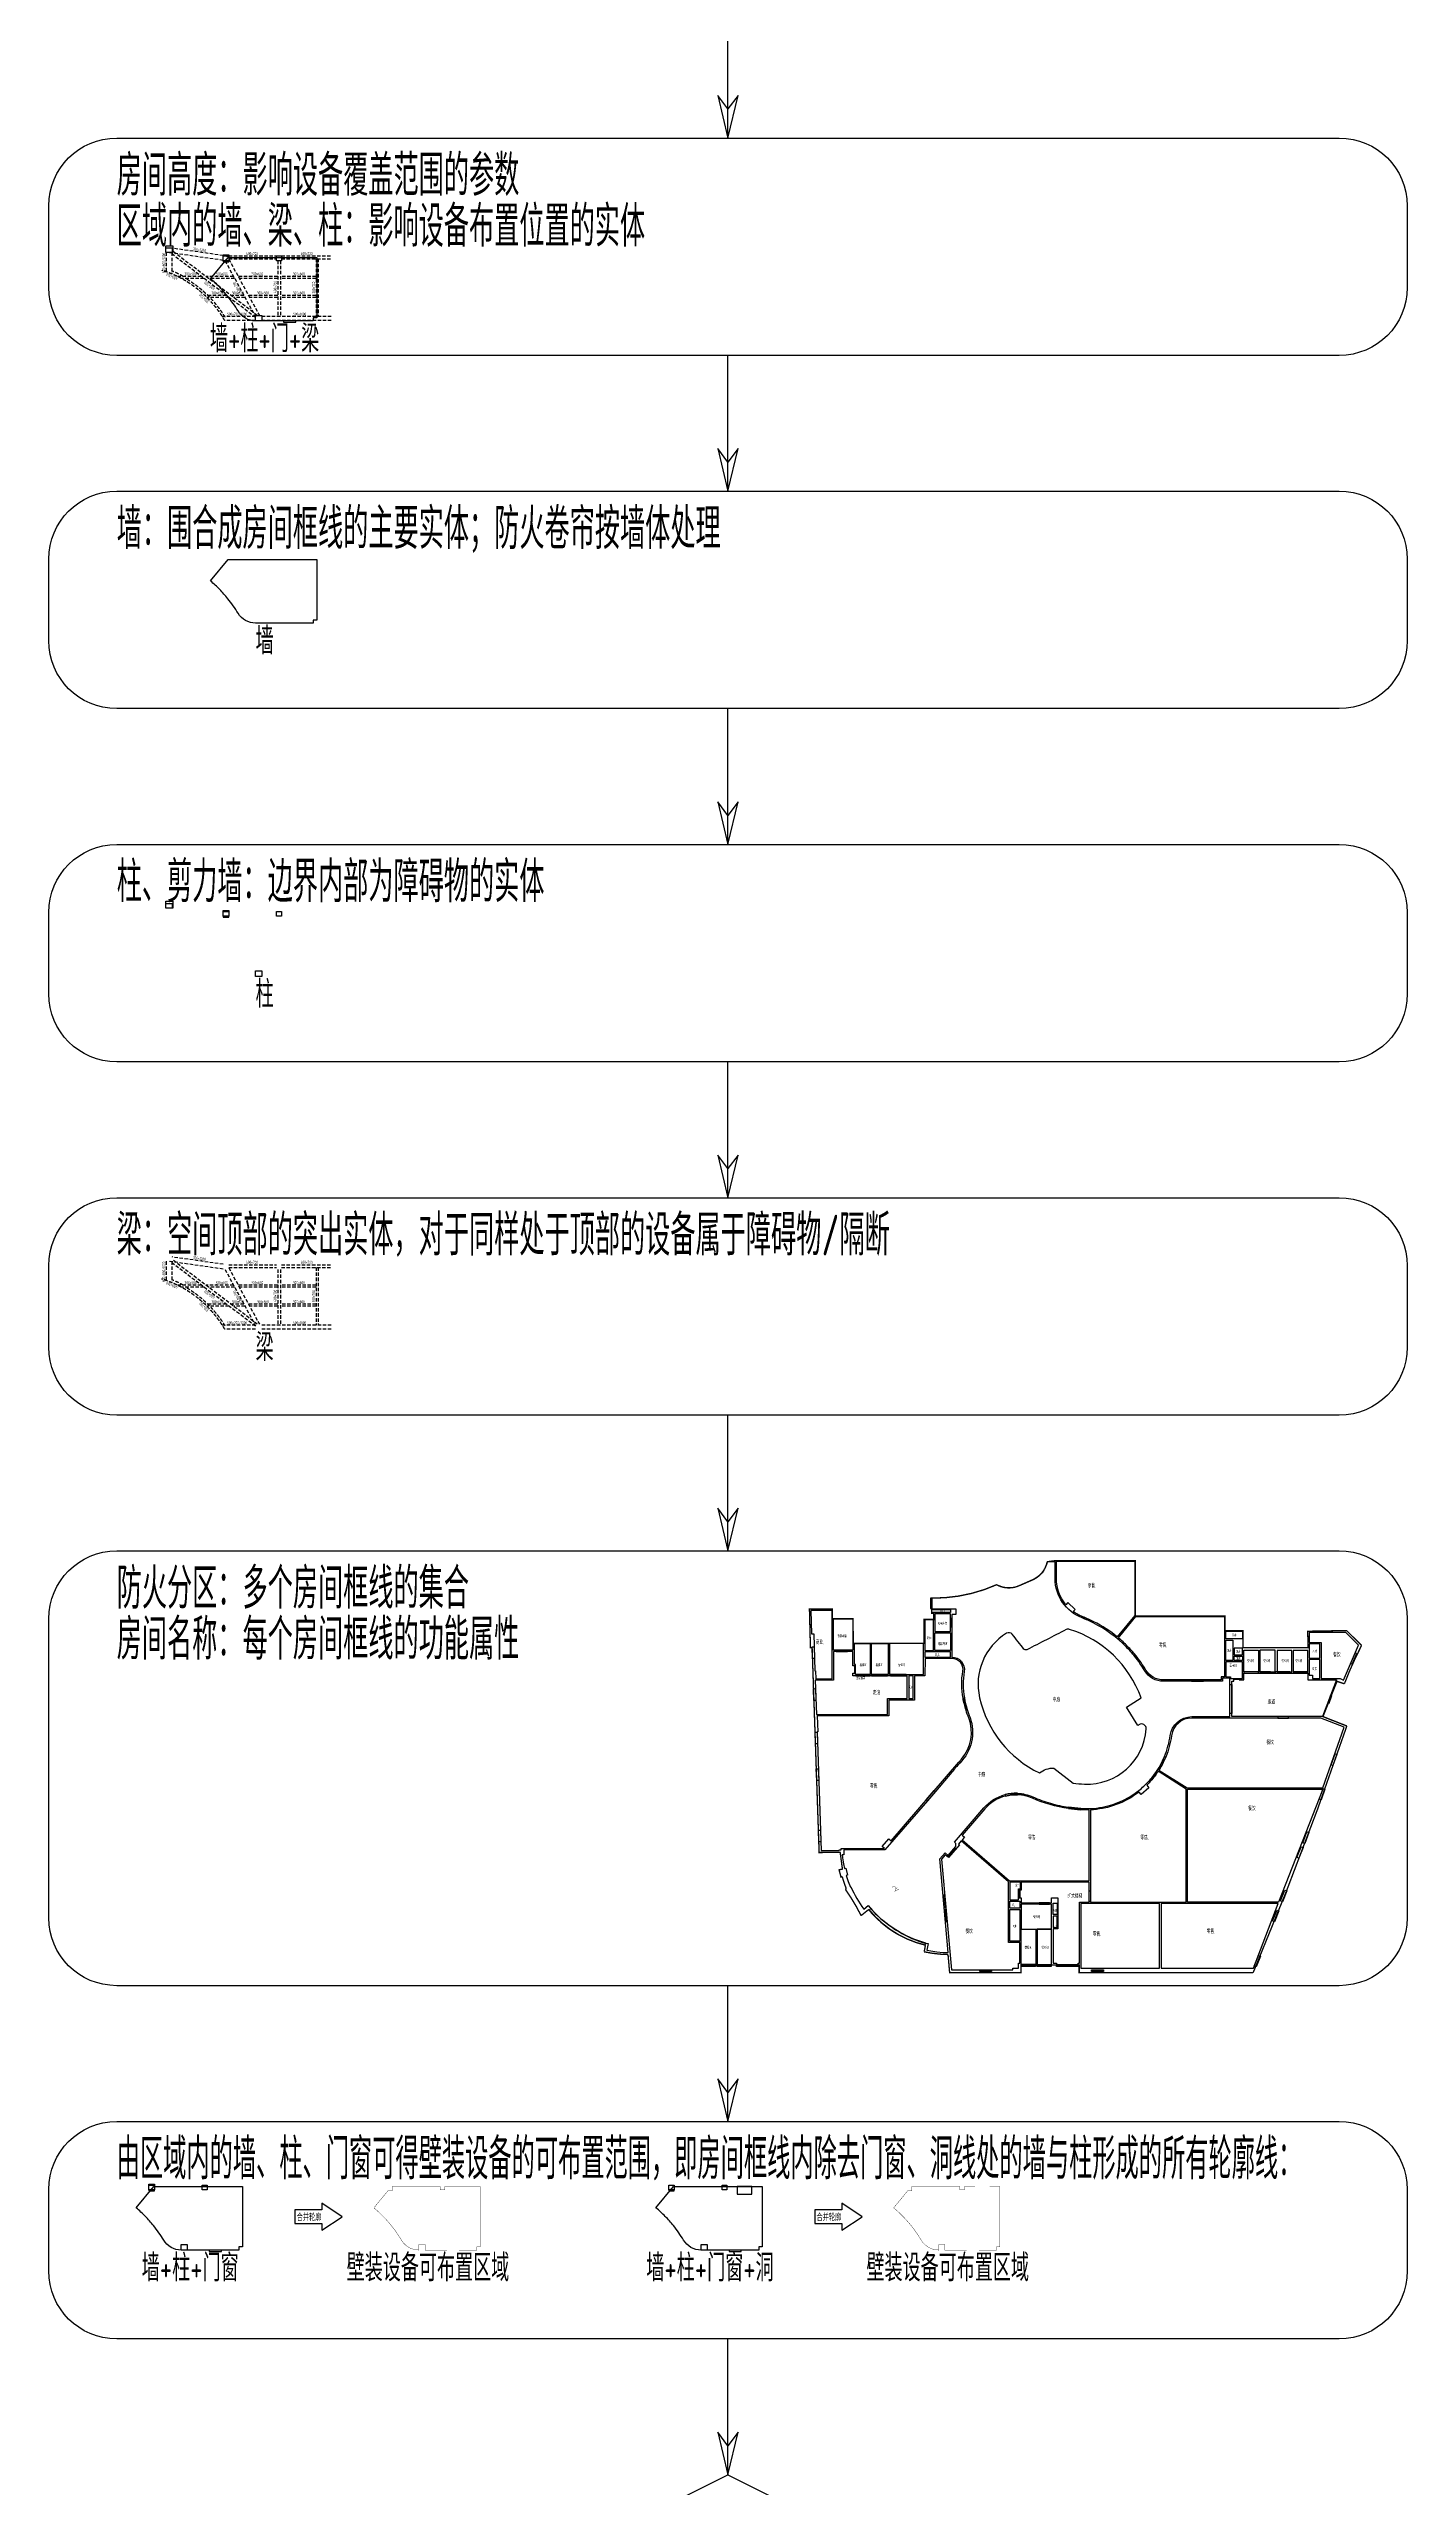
# Model space of a CAD drawing. Header units: millimetres. Extents: x -1582620 to 4754388, y -184455 to 3397362.
# Drawn here: x 2069644 to 2269644, y 2687146 to 3046120 of the extents above; entities that cross this region are included whole.
import ezdxf
from ezdxf.enums import TextEntityAlignment as Align

# ---------------------------------------------------------------- set-up
doc = ezdxf.new("R2010")
doc.units = ezdxf.units.MM
doc.header["$LTSCALE"] = 1000
doc.header["$MEASUREMENT"] = 0
doc.linetypes.add('__覆盖_S20-tplt_TEN25IN7$0$DASHED', pattern=[0.75, 0.5, -0.25])
doc.linetypes.add('DASH', pattern=[0.35, 0.25, -0.1])
for name, color, linetype in [('AD-AREA-DIVD', 22, 'Continuous'), ('AD-NAME-ROOM', 9, 'Continuous'), ('E-UNIV-DIAG', 2, 'Continuous'), ('E-UNIV-NOTE', 6, 'Continuous'), ('S_BEAM', 4, '__覆盖_S20-tplt_TEN25IN7$0$DASHED'), ('S_BEAM_SECD', 142, '__覆盖_S20-tplt_TEN25IN7$0$DASHED'), ('S_BEAM_SECD_TEXT_HORZ', 9, 'Continuous'), ('S_BEAM_SECD_TEXT_VERT', 211, 'Continuous'), ('S_BEAM_TEXT_HORZ', 7, 'Continuous'), ('S_BEAM_TEXT_VERT', 41, 'Continuous'), ('可布置区域（壁装）', 5, 'Continuous'), ('房间框线', 30, 'Continuous'), ('门窗框线', 114, 'Continuous')]:
    doc.layers.add(name, color=color, linetype=linetype)
for name, color, linetype, plot in [('AD-AREA-OUTL', 31, 'Continuous', False), ('AE-HOLE', 201, 'Continuous', False), ('柱子', 7, 'Continuous', False)]:
    doc.layers.add(name, color=color, linetype=linetype, plot=plot)
doc.styles.add('__覆盖_S20-tplt_TEN25IN7$0$TH-STYLE1', font='Tssdeng.shx', dxfattribs={"width": 0.7, "bigfont": 'Tssdchn.shx'})
doc.styles.add('TH-STYLE3', font='tssdeng.shx', dxfattribs={"width": 0.65, "bigfont": 'tssdchn.shx'})

msp = doc.modelspace()

# ---------------------------------------------------------------- linework, layer by layer
at = {"layer": 'AD-AREA-DIVD', "linetype": 'DASH', "ltscale": 2, "const_width": 200, "elevation": 0}
msp.add_lwpolyline([(2262920.43, 2811063.55, 0.027793692), (2260390.76, 2805424.74), (2259303.06, 2805782.9), (2257238.28, 2800589.79), (2260752.48, 2799209.82, -0.018497551), (2246953.82, 2762886.6), (2221345.6, 2762886.61), (2221345.6, 2764036.61), (2212795.6, 2764036.61), (2212795.6, 2762886.61), (2202273.36, 2762886.61), (2202039.36, 2765565.8, -0.047494855), (2198529.74, 2765964.58), (2198709.25, 2766942.59, -0.166932705), (2190384.37, 2772208.91), (2189236.98, 2771301.68, 0.038836248), (2186922.58, 2775170.57), (2187063.13, 2775230.28, -0.01876645), (2186459.01, 2777035.11), (2186275.69, 2776980.55), (2186000.87, 2778031.62), (2186488.23, 2778146.6), (2186158.57, 2780600.6), (2183060.62, 2780586.61), (2182029, 2810750.2), (2181779.15, 2810741.65), (2181634.41, 2816436.6), (2184993.92, 2816436.61), (2184993.92, 2814986.61), (2188043.92, 2814986.61), (2188095.6, 2811396.61), (2198495.6, 2811396.61), (2198495.6, 2814886.61), (2199945.6, 2814886.61), (2199945.6, 2815786.61), (2199643.92, 2815786.61), (2199643.92, 2818036.61, 0.108474649), (2209190.28, 2820009.5, 0.232535743), (2212464.4, 2819845.7), (2214464.4, 2820707.75, 0.246120268), (2216635.94, 2823386.61), (2217745.6, 2823536.61), (2229595.6, 2823536.61), (2229595.6, 2815386.61), (2242795.6, 2815386.61), (2242795.6, 2813236.61), (2245445.6, 2813236.61), (2245445.6, 2810726.61), (2255045.6, 2810726.61), (2254993.92, 2813156.61), (2260715.36, 2813256.61)], format="xyb", close=True, dxfattribs=at)
at = {"layer": 'AD-AREA-OUTL', "elevation": 0}
for points in [[(2186693.77, 2780986.61), (2186693.78, 2780236.66), (2186456.99, 2780236.66), (2186502.77, 2779799.6), (2186634.52, 2778917.84), (2186780.16, 2778216.31), (2186973.95, 2778262.3), (2187234.19, 2777265.65), (2187042.1, 2777209.65), (2187323.77, 2776336.43), (2187654.99, 2775492.55), (2187658.9, 2775483.35), (2187750.94, 2775522.45, 0.060061963), (2189633.34, 2772259.44), (2190297.39, 2772790.98), (2190931.32, 2772024.88, 0.126743345), (2198268.83, 2767356.31), (2198829.45, 2767213.65), (2198834.94, 2767212.38), (2198843.18, 2767247.84), (2199135.4, 2767179.97), (2198911.82, 2766217.34), (2199516, 2766094.93), (2200398.36, 2765967.21), (2201307.28, 2765888.76), (2202064.23, 2765865.17), (2200852.16, 2779652.78), (2201609.31, 2780530.18), (2202063.56, 2780138.19), (2203193.92, 2781448.07), (2203193.92, 2781918.49), (2202972.34, 2782109.7), (2207326.14, 2787154.97, -0.152021144), (2210453.9, 2789103.32, -0.072967074), (2212243.08, 2789300.37, -0.095966598), (2214540.66, 2788768.88, 0.034470114), (2217112.79, 2787830.67, 0.033817269), (2219788.59, 2787251.27, 0.022939562), (2221579.64, 2787072, 0.026827212), (2222993.26, 2787059.25, 0.036888367), (2224780.66, 2787271.82, 0.063254514), (2227781.3, 2788261.06, 0.055680586), (2230106.38, 2789705.97, 0.040683964), (2231598.83, 2791092.47, 0.036628578), (2232713.27, 2792505.98, 0.014108749), (2233099.19, 2793113.13, 0.03662859), (2233905.96, 2794722.2, 0.063674577), (2234742.8, 2797813.68, -0.373636224), (2237914.17, 2800586.61), (2243543.92, 2800586.61), (2243543.92, 2806236.61), (2242443.92, 2806236.61), (2242443.92, 2805786.61), (2233740.9, 2805786.61, -0.263529203), (2230995.71, 2807341.47, 0.034531757), (2229521.41, 2809454.69, 0.024331231), (2228325.3, 2810799.79, 0.081947128), (2223428.72, 2814383.31, 0.024331231), (2221784.86, 2815116.61, -0.307417986), (2217793.92, 2820908.33), (2217793.92, 2823386.61), (2216635.94, 2823386.61, -0.246120268), (2214464.4, 2820707.75), (2212464.4, 2819845.7, -0.232535743), (2209190.28, 2820009.5, -0.108464558), (2199643.92, 2818036.61), (2199643.92, 2816436.61), (2203193.92, 2816436.61), (2203193.92, 2815636.61), (2202593.92, 2815636.61), (2202593.92, 2809336.61, -0.471872406), (2204421.36, 2807229.59, 0.086633803), (2204442.68, 2803357.2, 0.033564408), (2204877.23, 2801622.46, 0.008192837), (2205274.25, 2800459.33, -0.290445672), (2203774.68, 2793753.97, 0.036712269), (2202598.71, 2792391.22), (2200169.33, 2789576), (2198993.35, 2788213.25), (2192757.15, 2780986.61)], [(2229543.92, 2815473.39), (2226959.18, 2812320.8, 0.054873363), (2223510.29, 2814566.17, 0.02394224), (2221866.43, 2815299.47, -0.026927145), (2221156.88, 2815621.08, -0.03976702), (2220481.97, 2816043.18), (2220778.38, 2816365.9), (2219673.63, 2817380.56), (2219385.03, 2817066.34, -0.175482196), (2217993.92, 2820907.98), (2217993.92, 2823486.61), (2229543.92, 2823486.61)], [(2229691.2, 2815336.61), (2242743.92, 2815336.61), (2242743.92, 2806436.61), (2242243.92, 2806436.61), (2242243.92, 2805986.61), (2233740.71, 2805986.61, -0.263559575), (2231167.8, 2807444.59, 0.034911741), (2229671.04, 2809587.75, 0.023703058), (2228474.93, 2810932.85, 0.024950908), (2227111.4, 2812194.65)], [(2217626.03, 2792996.11), (2220444.18, 2790794.33, 0.02233398), (2222130.68, 2790651.03, 0.405015708), (2231222.6, 2798780, 0.630813976), (2230151.82, 2799388.65, -0.025087001), (2229984.85, 2799284.31), (2228289.11, 2801998.07), (2230461.44, 2803355.49, 0.234123038), (2219928.81, 2813437, 0.196520459), (2219438.67, 2813395.46, -0.000160731), (2213647, 2810436.63, -0.358308477), (2213212.62, 2810532, -0.000187057), (2211500.08, 2812710.63, 0.381789356), (2210647.38, 2812861.9, 0.320902462), (2206684.02, 2803379.49, 0.227112064), (2215498.21, 2792294.84, -0.193706044)], [(2202593.92, 2809136.61), (2198669.22, 2809136.61), (2198643.92, 2806586.61), (2197093.92, 2806586.61), (2197093.92, 2803036.61), (2193343.92, 2803036.61), (2193343.92, 2800686.61), (2182773.42, 2800686.61), (2182853.91, 2798333.11), (2182754.45, 2798329.71), (2183350.53, 2780886.61), (2186007.51, 2780886.66), (2186007.51, 2780986.63), (2186293.92, 2780986.63), (2186293.92, 2781186.61), (2192665.57, 2781186.61), (2192324.88, 2781480.61), (2193304.87, 2782616.23), (2193645.55, 2782322.23), (2203623.27, 2793884.63), (2204020.11, 2794344.5, 0.275125234), (2205088.83, 2800389.12, -0.015821003), (2204685.92, 2801564.14, -0.026668966), (2204245.98, 2803321, -0.093537814), (2204224.27, 2807263.62, 0.472698839)], [(2233086.01, 2792711.15), (2237222.96, 2790086.61), (2257237.95, 2790086.61), (2260375.98, 2799035.37), (2256922.08, 2800386.61), (2237934.17, 2800386.61, 0.375528552), (2234940.26, 2797786.33, -0.063674577), (2234090.16, 2794645.88, -0.03662859), (2233270.27, 2793010.65, -0.014094469)], [(2204103.74, 2783114.65), (2204444.43, 2782820.66), (2204119.48, 2782444.11), (2211081.1, 2776436.61), (2222793.92, 2776436.61), (2222793.92, 2786851.62, -0.021143232), (2221559.7, 2786872.79, -0.020165528), (2219768.65, 2787052.07, -0.070822888), (2214459.84, 2788587.24, 0.097129433), (2212265.22, 2789099.37, 0.072777057), (2210476.04, 2788902.32, 0.15346618), (2207477.56, 2787024.31)]]:
    msp.add_lwpolyline(points, format="xyb", close=True, dxfattribs=at)
for points in [[(2184993.92, 2806136.61), (2184993.92, 2816236.61), (2181841.37, 2816236.61), (2181960.29, 2812759.28), (2182260.12, 2812769.53), (2182446.34, 2807324.43), (2182546.28, 2807327.85), (2182587.03, 2806136.61)], [(2188043.92, 2810386.61), (2185193.92, 2810386.61), (2185193.92, 2814986.61), (2188043.92, 2814986.61)], [(2199893.92, 2814836.61), (2198643.92, 2814836.61), (2198643.92, 2810336.61), (2199893.92, 2810336.61)], [(2199643.92, 2816336.61), (2202393.37, 2816336.61), (2202393.37, 2815936.61), (2199643.92, 2815936.61)], [(2200093.92, 2813136.61), (2202393.92, 2813136.61), (2202393.92, 2815736.61), (2200093.92, 2815736.61)], [(2188243.92, 2811376.61), (2190593.92, 2811376.61), (2190593.92, 2806786.61), (2188393.92, 2806786.61), (2188393.92, 2808286.61), (2188243.92, 2808286.61)], [(2190793.92, 2811376.61), (2193243.92, 2811376.61), (2193243.92, 2806786.61), (2190793.92, 2806786.61)], [(2198443.92, 2811376.61), (2193443.92, 2811376.61), (2193443.92, 2806786.61), (2198443.92, 2806786.61)], [(2200093.92, 2812936.61), (2202393.92, 2812936.61), (2202393.92, 2810336.61), (2200093.92, 2810336.61)], [(2242943.92, 2813186.61), (2245393.92, 2813186.61), (2245393.92, 2812036.61), (2242943.92, 2812036.61)], [(2243943.92, 2808836.61), (2242943.92, 2808836.61), (2242943.92, 2811836.61), (2243943.92, 2811836.61)], [(2255193.92, 2812956.61), (2255193.92, 2811486.61), (2256993.92, 2811486.61), (2256993.92, 2806186.61), (2259751.63, 2806186.61), (2260265.98, 2805977.14), (2262462.57, 2811085.14), (2260591.1, 2812956.61)], [(2256793.93, 2811286.61), (2255193.92, 2811286.61), (2255193.92, 2809186.61), (2256793.93, 2809186.61)], [(2196043.92, 2806586.61), (2188043.92, 2806586.61), (2188043.92, 2806986.61), (2188293.92, 2806986.61), (2188293.92, 2808086.61), (2188043.92, 2808086.61), (2188043.92, 2810186.61), (2185193.92, 2810186.61), (2185193.92, 2805936.61), (2182493.81, 2805936.61), (2182666.52, 2800886.61), (2193143.92, 2800886.61), (2193143.92, 2803236.61), (2196043.92, 2803236.61)], [(2202393.92, 2810136.61), (2198643.92, 2810136.61), (2198643.92, 2809336.61), (2202393.92, 2809336.61)], [(2242943.92, 2808636.61), (2242943.92, 2806436.61), (2243643.92, 2806436.61), (2243643.92, 2806186.61), (2245393.92, 2806186.61), (2245393.92, 2808636.61)], [(2245393.92, 2810686.61), (2244143.92, 2810686.61), (2244143.92, 2809686.61), (2245393.92, 2809686.61)], [(2244143.92, 2809486.61), (2245393.92, 2809486.61), (2245393.92, 2808836.61), (2244143.92, 2808836.61)], [(2245593.92, 2810356.61), (2247743.92, 2810356.61), (2247743.92, 2807196.61), (2245593.92, 2807196.61)], [(2247943.92, 2807186.61), (2250193.92, 2807186.61), (2250193.92, 2810356.61), (2247943.92, 2810356.61)], [(2250493.92, 2807176.61), (2252643.92, 2807176.61), (2252643.92, 2810346.61), (2250493.92, 2810346.61)], [(2252843.92, 2807176.61), (2254993.92, 2807176.61), (2254993.92, 2810346.61), (2252843.92, 2810346.61)], [(2256793.92, 2806186.61), (2256793.69, 2808986.18), (2255193.92, 2808986.61), (2255193.92, 2806686.62), (2255693.93, 2806686.61), (2255693.93, 2806186.61)], [(2196893.92, 2806586.61), (2196243.92, 2806586.61), (2196243.92, 2803236.61), (2196893.92, 2803236.61)], [(2257161.42, 2800586.61), (2243843.92, 2800586.61), (2243843.92, 2805786.61), (2244093.92, 2805786.61), (2244093.92, 2806086.61), (2244893.92, 2806086.61), (2244893.9, 2805986.61), (2245593.9, 2805986.61), (2245593.92, 2806986.61), (2254993.92, 2806986.61), (2254993.92, 2805986.61), (2259222.56, 2805986.61)], [(2237293.92, 2789886.61), (2257211.08, 2789886.61), (2250698.92, 2773286.61), (2237293.92, 2773286.61)], [(2202536.82, 2763336.61), (2211593.92, 2763336.61), (2211593.92, 2763536.61), (2212393.92, 2763536.61), (2212393.92, 2764286.61), (2212593.92, 2764286.61), (2212593.92, 2767336.61), (2210943.92, 2767336.61), (2210943.92, 2776290.82), (2203988.82, 2782292.69), (2203595.11, 2781836.45), (2203708.67, 2781738.46), (2202084.31, 2779856.11), (2201630.06, 2780248.1), (2201058.79, 2779586.1)], [(2211143.92, 2773636.61), (2212393.92, 2773636.61), (2212393.92, 2775236.61), (2212693.92, 2775236.61), (2212693.92, 2776236.61), (2211143.92, 2776236.61)], [(2222793.92, 2773286.61), (2222793.92, 2776236.61), (2212793.92, 2776236.61), (2212793.92, 2775036.61), (2212593.92, 2775036.61), (2212593.93, 2773936.62), (2212793.89, 2773936.62), (2212793.92, 2773186.61), (2217293.9, 2773186.61), (2217293.92, 2773936.61), (2218193.92, 2773936.61), (2218193.92, 2769336.61), (2217493.92, 2769336.61), (2217493.92, 2764286.61), (2217993.94, 2764286.61), (2217993.94, 2764086.61), (2221193.94, 2764086.52), (2221193.94, 2764286.61), (2221393.92, 2764286.61), (2221393.92, 2773286.61)], [(2211143.92, 2773436.61), (2212593.92, 2773436.61), (2212593.92, 2772386.61), (2211143.92, 2772386.61)], [(2211143.92, 2772186.61), (2212593.92, 2772186.61), (2212593.92, 2767536.61), (2211143.92, 2767536.61)], [(2212793.92, 2769316.61), (2217293.92, 2769316.61), (2217293.92, 2772986.61), (2212793.92, 2772986.61)], [(2218093.92, 2771436.61), (2217493.92, 2771436.61), (2217493.92, 2773136.62), (2218093.92, 2773136.62)], [(2233193.92, 2773086.61), (2221593.92, 2773086.61), (2221593.92, 2763536.61), (2233193.92, 2763536.61)], [(2250619.76, 2773086.61), (2233393.92, 2773086.61), (2233393.92, 2763536.61), (2246988.59, 2763536.61)], [(2212793.92, 2769316.61), (2214943.92, 2769316.61), (2214943.92, 2764086.61), (2212793.92, 2764086.61)], [(2215143.39, 2764086.61), (2217293.92, 2764086.61), (2217293.92, 2769316.61), (2215143.39, 2769316.61)], [(2218093.92, 2771236.61), (2217493.92, 2771236.61), (2217493.92, 2769536.61), (2218093.92, 2769536.61)]]:
    msp.add_lwpolyline(points, close=True, dxfattribs=at)
msp.add_lwpolyline([(2222993.92, 2786859.08), (2222993.92, 2773286.61), (2237093.92, 2773286.61), (2237093.92, 2789931.63), (2232978.15, 2792542.73, -0.003830145), (2232870.74, 2792381.84, -0.03568477), (2231756.3, 2790968.32, -0.013480636), (2231284.4, 2790477.69), (2231587.33, 2790131.23), (2230458.09, 2789143.9), (2230155.18, 2789490.35, -0.11787199), (2224804.34, 2787072.71, -0.035684688), (2223016.94, 2786860.14, -0.000456264), (2222993.92, 2786859.08, 1.218045454)], format="xyb", dxfattribs=at)
at = {"layer": 'AE-HOLE', "elevation": 0}
msp.add_lwpolyline([(2173146.62, 2731415.58), (2170996.61, 2731415.58), (2170996.61, 2730265.55), (2173146.62, 2730265.55)], close=True, dxfattribs=at)
at = {"layer": 'E-UNIV-DIAG', "elevation": 0}
for points in [[(2169644.22, 3032982), (2169644.22, 3052982)], [(2169644.22, 3032982), (2171144.22, 3039258.24), (2169644.22, 3037258.24), (2168144.22, 3039258.24), (2169644.22, 3032982)], [(2169644.22, 2980982), (2169644.22, 3000982)], [(2169644.22, 2980982), (2171144.22, 2987258.24), (2169644.22, 2985258.24), (2168144.22, 2987258.24), (2169644.22, 2980982)], [(2169644.22, 2928982), (2169644.22, 2948982)], [(2169644.22, 2928982), (2171144.22, 2935258.24), (2169644.22, 2933258.24), (2168144.22, 2935258.24), (2169644.22, 2928982)], [(2169644.22, 2876982), (2169644.22, 2896982)], [(2169644.22, 2876982), (2171144.22, 2883258.24), (2169644.22, 2881258.24), (2168144.22, 2883258.24), (2169644.22, 2876982)], [(2169644.22, 2824982), (2169644.22, 2844982)], [(2169644.22, 2824982), (2171144.22, 2831258.24), (2169644.22, 2829258.24), (2168144.22, 2831258.24), (2169644.22, 2824982)], [(2169644.22, 2740982), (2169644.22, 2760982)], [(2169644.22, 2740982), (2171144.22, 2747258.24), (2169644.22, 2745258.24), (2168144.22, 2747258.24), (2169644.22, 2740982)], [(2169644.22, 2688982), (2169644.22, 2708982)], [(2169644.22, 2688982), (2171144.22, 2695258.24), (2169644.22, 2693258.24), (2168144.22, 2695258.24), (2169644.22, 2688982)]]:
    msp.add_lwpolyline(points, dxfattribs=at)
at = {"layer": 'E-UNIV-DIAG', "color": 3, "elevation": 0}
for points in [[(2259644.22, 3000982), (2079644.22, 3000982, -0.414213562), (2069644.22, 3010982), (2069644.22, 3022982, -0.414213562), (2079644.22, 3032982), (2259644.22, 3032982, -0.414213562), (2269644.22, 3022982), (2269644.22, 3010982, -0.414213562)], [(2259644.22, 2948982), (2079644.22, 2948982, -0.414213562), (2069644.22, 2958982), (2069644.22, 2970982, -0.414213562), (2079644.22, 2980982), (2259644.22, 2980982, -0.414213562), (2269644.22, 2970982), (2269644.22, 2958982, -0.414213562)], [(2259644.22, 2896982), (2079644.22, 2896982, -0.414213562), (2069644.22, 2906982), (2069644.22, 2918982, -0.414213562), (2079644.22, 2928982), (2259644.22, 2928982, -0.414213562), (2269644.22, 2918982), (2269644.22, 2906982, -0.414213562)], [(2259644.22, 2844982), (2079644.22, 2844982, -0.414213562), (2069644.22, 2854982), (2069644.22, 2866982, -0.414213562), (2079644.22, 2876982), (2259644.22, 2876982, -0.414213562), (2269644.22, 2866982), (2269644.22, 2854982, -0.414213562)], [(2259644.22, 2760982), (2079644.22, 2760982, -0.414213562), (2069644.22, 2770982), (2069644.22, 2814982, -0.414213562), (2079644.22, 2824982), (2259644.22, 2824982, -0.414213562), (2269644.22, 2814982), (2269644.22, 2770982, -0.414213562)]]:
    msp.add_lwpolyline(points, format="xyb", close=True, dxfattribs=at)
at = {"layer": 'E-UNIV-DIAG', "elevation": 0}
msp.add_lwpolyline([(2259644.22, 2708982), (2079644.22, 2708982, -0.414213562), (2069644.22, 2718982), (2069644.22, 2730982, -0.414213562), (2079644.22, 2740982), (2259644.22, 2740982, -0.414213562), (2269644.22, 2730982), (2269644.22, 2718982, -0.414213562)], format="xyb", close=True, dxfattribs=at)
msp.add_lwpolyline([(2169644.22, 2688982), (2189644.22, 2678982), (2169644.22, 2668982), (2149644.22, 2678982)], close=True, dxfattribs=at)
at = {"layer": 'E-UNIV-NOTE', "elevation": 0}
for points in [[(2112856.98, 2726965.58), (2109856.98, 2728965.58), (2109856.98, 2727965.58), (2105888.34, 2727965.58), (2105888.34, 2725965.58), (2109856.98, 2725965.58), (2109856.98, 2724965.58), (2112856.98, 2726965.58)], [(2189383.97, 2726965.58), (2186383.97, 2728965.58), (2186383.97, 2727965.58), (2182415.34, 2727965.58), (2182415.34, 2725965.58), (2186383.97, 2725965.58), (2186383.97, 2724965.58), (2189383.97, 2726965.58)]]:
    msp.add_lwpolyline(points, dxfattribs=at)
at = {"layer": 'S_BEAM'}
for p, q in [((2086944.35, 3016115.62, 0), (2086944.35, 3013292.62, 0)), ((2095344.42, 3014969.17, 0), (2087319.47, 3016115.62, 0)), ((2100094.4, 3006555.56, 0), (2087475.14, 3016115.62, 0)), ((2087744.36, 3016115.62, 0), (2087744.34, 3012980.68, 0)), ((2095344.42, 3015676.28, 0), (2087794.35, 3016754.89, 0)), ((2100347.61, 3006865.57, 0), (2087794.35, 3016375.63, 0)), ((2095793.93, 3015612.06, 0), (2096144.42, 3015561.99, 0)), ((2096144.42, 3015615.58, 0), (2103194.4, 3015615.58, 0)), ((2103894.4, 3015615.57, 0), (2111244.4, 3015615.57, 0)), ((2095593.13, 3014915.57, 0), (2100094.4, 3006639.9, 0)), ((2096144.42, 3015215.58, 0), (2103194.4, 3015215.58, 0)), ((2096144.42, 3015157.75, 0), (2100654.66, 3006865.58, 0)), ((2103344.4, 3014915.58, 0), (2103344.4, 3006715.57, 0)), ((2103744.4, 3014915.58, 0), (2103744.4, 3006715.57, 0)), ((2103894.4, 3015215.57, 0), (2111244.4, 3015215.57, 0)), ((2100094.4, 3006715.57, 0), (2095194.9, 3006715.57, 0)), ((2100094.4, 3006115.57, 0), (2095557.69, 3006115.57, 0)), ((2111244.4, 3006715.57, 0), (2100994.4, 3006715.57, 0)), ((2111244.4, 3006115.57, 0), (2100994.4, 3006115.57, 0)), ((2095344.42, 2867176.28, 0), (2087794.35, 2868254.89, 0)), ((2086944.35, 2867615.62, 0), (2086944.35, 2864792.62, 0)), ((2095344.42, 2866469.17, 0), (2087319.47, 2867615.62, 0)), ((2100094.4, 2858055.56, 0), (2087475.14, 2867615.62, 0)), ((2087744.36, 2867615.62, 0), (2087744.34, 2864480.68, 0)), ((2100347.61, 2858365.57, 0), (2087794.35, 2867875.63, 0)), ((2095593.13, 2866415.57, 0), (2100094.4, 2858139.9, 0)), ((2096144.42, 2867115.58, 0), (2103194.4, 2867115.58, 0)), ((2096144.42, 2866715.58, 0), (2103194.4, 2866715.58, 0)), ((2096144.42, 2866657.75, 0), (2100654.66, 2858365.58, 0)), ((2103344.4, 2866415.58, 0), (2103344.4, 2858215.57, 0)), ((2103744.4, 2866415.58, 0), (2103744.4, 2858215.57, 0)), ((2103894.4, 2867115.57, 0), (2111244.4, 2867115.57, 0)), ((2103894.4, 2866715.57, 0), (2111244.4, 2866715.57, 0)), ((2100094.4, 2858215.57, 0), (2095194.9, 2858215.57, 0)), ((2100094.4, 2857615.57, 0), (2095557.69, 2857615.57, 0)), ((2111244.4, 2858215.57, 0), (2100994.4, 2858215.57, 0)), ((2111244.4, 2857615.57, 0), (2100994.4, 2857615.57, 0))]:
    msp.add_line(p, q, dxfattribs=at)
at = {"layer": 'S_BEAM_SECD'}
for p, q in [((2092095.19, 3012615.58, 0), (2088551.13, 3012615.58, 0)), ((2092491.19, 3012315.58, 0), (2089138.71, 3012315.58, 0)), ((2096844.13, 3012615.58, 0), (2092757.6, 3012615.58, 0)), ((2097007.31, 3012315.58, 0), (2093153.6, 3012315.58, 0)), ((2103344.4, 3012615.58, 0), (2097527.14, 3012615.58, 0)), ((2103344.4, 3012315.58, 0), (2097690.32, 3012315.58, 0)), ((2108994.4, 3012615.58, 0), (2103744.4, 3012615.58, 0)), ((2108994.4, 3012315.58, 0), (2103744.4, 3012315.58, 0)), ((2108994.4, 3015215.57, 0), (2108994.4, 3006715.57, 0)), ((2109294.4, 3015215.57, 0), (2109294.4, 3006715.57, 0)), ((2095791.19, 3009815.58, 0), (2092617.65, 3009815.58, 0)), ((2096187.19, 3009515.58, 0), (2092928.76, 3009515.58, 0)), ((2098367.1, 3009815.58, 0), (2096486.25, 3009815.58, 0)), ((2098530.27, 3009515.58, 0), (2096849.59, 3009515.58, 0)), ((2103344.4, 3009815.58, 0), (2099050.11, 3009815.58, 0)), ((2103344.4, 3009515.58, 0), (2099213.28, 3009515.58, 0)), ((2108994.4, 3009815.58, 0), (2103744.4, 3009815.58, 0)), ((2108994.4, 3009515.58, 0), (2103744.4, 3009515.58, 0)), ((2108994.4, 2866715.57, 0), (2108994.4, 2858215.57, 0)), ((2109294.4, 2866715.57, 0), (2109294.4, 2858215.57, 0)), ((2092095.19, 2864115.58, 0), (2088551.13, 2864115.58, 0)), ((2092491.19, 2863815.58, 0), (2089138.71, 2863815.58, 0)), ((2095791.19, 2861315.58, 0), (2092617.65, 2861315.58, 0)), ((2096844.13, 2864115.58, 0), (2092757.6, 2864115.58, 0)), ((2097007.31, 2863815.58, 0), (2093153.6, 2863815.58, 0)), ((2098367.1, 2861315.58, 0), (2096486.25, 2861315.58, 0)), ((2103344.4, 2864115.58, 0), (2097527.14, 2864115.58, 0)), ((2103344.4, 2863815.58, 0), (2097690.32, 2863815.58, 0)), ((2103344.4, 2861315.58, 0), (2099050.11, 2861315.58, 0)), ((2108994.4, 2864115.58, 0), (2103744.4, 2864115.58, 0)), ((2108994.4, 2863815.58, 0), (2103744.4, 2863815.58, 0)), ((2108994.4, 2861315.58, 0), (2103744.4, 2861315.58, 0)), ((2096187.19, 2861015.58, 0), (2092928.76, 2861015.58, 0)), ((2098530.27, 2861015.58, 0), (2096849.59, 2861015.58, 0)), ((2103344.4, 2861015.58, 0), (2099213.28, 2861015.58, 0)), ((2108994.4, 2861015.58, 0), (2103744.4, 2861015.58, 0))]:
    msp.add_line(p, q, dxfattribs=at)
for centre, radius, start, end in [((2081370.5, 2997844.8, 0), 16421.99, 30.2411046, 72.6074502), ((2081386.23, 2997856.81, 0), 16806.01, 61.4239241, 67.7654942), ((2081386.23, 2997856.81, 0), 16706.01, 31.6057438, 59.9380576), ((2081370.5, 2849344.8, 0), 16421.99, 30.2411046, 72.6074502), ((2081386.23, 2849356.81, 0), 16806.01, 61.4239241, 67.7654942), ((2081386.23, 2849356.81, 0), 16706.01, 31.6057438, 59.9380576)]:
    msp.add_arc(centre, radius, start, end, dxfattribs=at)
at = {"layer": '可布置区域（壁装）', "const_width": 50, "elevation": 0}
for points in [[(2128264.49, 2722065.58), (2125044.62, 2722065.58), (2125044.62, 2722865.58), (2124144.62, 2722865.58), (2124144.62, 2722065.58), (2124141.42, 2722065.58, -0.263559575), (2121568.51, 2723523.56, 0.034911741), (2120071.75, 2725666.71, 0.023703058), (2118875.63, 2727011.82, 0.024950908), (2117512.1, 2728273.62), (2119558.2, 2730765.58), (2120194.63, 2730765.58), (2120194.63, 2731415.58), (2127244.62, 2731415.58), (2127244.62, 2730915.59), (2127944.62, 2730915.59), (2127944.62, 2731415.58), (2133144.62, 2731415.58), (2133144.62, 2722515.58), (2132644.62, 2722515.58), (2132644.62, 2722065.58), (2130064.49, 2722065.58)], [(2204791.49, 2722065.58), (2201571.61, 2722065.58), (2201571.61, 2722865.58), (2200671.61, 2722865.58), (2200671.61, 2722065.58), (2200668.41, 2722065.58, -0.263559575), (2198095.5, 2723523.56, 0.034911741), (2196598.74, 2725666.71, 0.023703058), (2195402.62, 2727011.82, 0.024950908), (2194039.1, 2728273.62), (2196085.19, 2730765.58), (2196721.63, 2730765.58), (2196721.63, 2731415.58), (2203771.61, 2731415.58), (2203771.61, 2730915.59), (2204471.61, 2730915.59), (2204471.61, 2731415.58), (2205996.61, 2731415.58)]]:
    msp.add_lwpolyline(points, format="xyb", dxfattribs=at)
msp.add_lwpolyline([(2208146.62, 2731415.58), (2209671.61, 2731415.58), (2209671.61, 2722515.58), (2209171.61, 2722515.58), (2209171.61, 2722065.58), (2206591.49, 2722065.58)], dxfattribs=at)
at = {"layer": '房间框线', "elevation": 0}
for points in [[(2096041.68, 3015415.58), (2109094.4, 3015415.58), (2109094.4, 3006515.58), (2108594.4, 3006515.58), (2108594.4, 3006065.58), (2100091.2, 3006065.58, -0.263559575), (2097518.29, 3007523.56, 0.034911741), (2096021.53, 3009666.71, 0.023703058), (2094825.41, 3011011.82, 0.024950908), (2093461.89, 3012273.62)], [(2096041.68, 2970915.58), (2109094.4, 2970915.58), (2109094.4, 2962015.58), (2108594.4, 2962015.58), (2108594.4, 2961565.58), (2100091.2, 2961565.58, -0.263559575), (2097518.29, 2963023.56, 0.034911741), (2096021.53, 2965166.71, 0.023703058), (2094825.41, 2966511.82, 0.024950908), (2093461.89, 2967773.62)], [(2085091.9, 2731415.58), (2098144.62, 2731415.58), (2098144.62, 2722515.58), (2097644.62, 2722515.58), (2097644.62, 2722065.58), (2089141.42, 2722065.58, -0.263559575), (2086568.51, 2723523.56, 0.034911741), (2085071.75, 2725666.71, 0.023703058), (2083875.63, 2727011.82, 0.024950908), (2082512.1, 2728273.62)], [(2161618.9, 2731415.58), (2174671.61, 2731415.58), (2174671.61, 2722515.58), (2174171.61, 2722515.58), (2174171.61, 2722065.58), (2165668.41, 2722065.58, -0.263559575), (2163095.5, 2723523.56, 0.034911741), (2161598.74, 2725666.71, 0.023703058), (2160402.62, 2727011.82, 0.024950908), (2159039.1, 2728273.62)]]:
    msp.add_lwpolyline(points, format="xyb", close=True, dxfattribs=at)
at = {"layer": '柱子', "elevation": 0}
for points in [[(2086894.35, 3017115.64), (2087894.4, 3017115.64), (2087894.4, 3016115.64), (2086894.35, 3016115.64)], [(2086894.35, 3016815.64), (2087794.35, 3016815.64), (2087794.35, 3016115.64), (2086894.35, 3016115.64)], [(2086894.35, 3016815.64), (2087794.35, 3016815.64), (2087794.35, 3016115.64), (2086894.35, 3016115.64)], [(2096144.42, 3015615.58), (2095344.42, 3015615.58), (2095344.42, 3015765.58), (2096144.42, 3015765.58), (2096144.42, 3015615.58)], [(2095344.42, 3015615.58), (2096144.42, 3015615.58), (2096144.42, 3014915.58), (2095344.42, 3014915.58)], [(2103194.4, 3015615.59), (2103894.4, 3015615.59), (2103894.4, 3014915.59), (2103194.4, 3014915.59)], [(2096144.42, 3014915.58), (2095344.42, 3014915.58), (2095344.42, 3014765.58), (2096144.42, 3014765.58), (2096144.42, 3014915.58)], [(2100094.4, 3006865.58), (2100994.4, 3006865.58), (2100994.4, 3006065.58), (2100094.4, 3006065.58)], [(2086894.35, 2920615.64), (2087894.4, 2920615.64), (2087894.4, 2919615.64), (2086894.35, 2919615.64)], [(2086894.35, 2920315.64), (2087794.35, 2920315.64), (2087794.35, 2919615.64), (2086894.35, 2919615.64)], [(2086894.35, 2920315.64), (2087794.35, 2920315.64), (2087794.35, 2919615.64), (2086894.35, 2919615.64)], [(2096144.42, 2919115.58), (2095344.42, 2919115.58), (2095344.42, 2919265.58), (2096144.42, 2919265.58), (2096144.42, 2919115.58)], [(2095344.42, 2919115.58), (2096144.42, 2919115.58), (2096144.42, 2918415.58), (2095344.42, 2918415.58)], [(2103194.4, 2919115.59), (2103894.4, 2919115.59), (2103894.4, 2918415.59), (2103194.4, 2918415.59)], [(2096144.42, 2918415.58), (2095344.42, 2918415.58), (2095344.42, 2918265.58), (2096144.42, 2918265.58), (2096144.42, 2918415.58)], [(2100094.4, 2910365.58), (2100994.4, 2910365.58), (2100994.4, 2909565.58), (2100094.4, 2909565.58)], [(2085194.63, 2731615.58), (2084394.63, 2731615.58), (2084394.63, 2731765.58), (2085194.63, 2731765.58), (2085194.63, 2731615.58)], [(2084394.63, 2731615.58), (2085194.63, 2731615.58), (2085194.63, 2730915.58), (2084394.63, 2730915.58)], [(2085194.63, 2730915.58), (2084394.63, 2730915.58), (2084394.63, 2730765.58), (2085194.63, 2730765.58), (2085194.63, 2730915.58)], [(2092244.62, 2731615.59), (2092944.62, 2731615.59), (2092944.62, 2730915.59), (2092244.62, 2730915.59)], [(2160921.63, 2731615.58), (2161721.63, 2731615.58), (2161721.63, 2730915.58), (2160921.63, 2730915.58)], [(2161721.63, 2730915.58), (2160921.63, 2730915.58), (2160921.63, 2730765.58), (2161721.63, 2730765.58), (2161721.63, 2730915.58)], [(2168771.61, 2731615.59), (2169471.61, 2731615.59), (2169471.61, 2730915.59), (2168771.61, 2730915.59)], [(2089144.62, 2722865.58), (2090044.62, 2722865.58), (2090044.62, 2722065.58), (2089144.62, 2722065.58)], [(2165671.61, 2722865.58), (2166571.61, 2722865.58), (2166571.61, 2722065.58), (2165671.61, 2722065.58)]]:
    msp.add_lwpolyline(points, close=True, dxfattribs=at)
at = {"layer": '门窗框线', "elevation": 0}
for points in [[(2106014.28, 3006065.58), (2104214.28, 3006065.58), (2104214.28, 3005865.58), (2106014.28, 3005865.58)], [(2199643.92, 2818036.61), (2199443.92, 2818036.61), (2199443.92, 2816486.61), (2199643.92, 2816486.61)], [(2202593.92, 2815056.61), (2202393.92, 2815056.61), (2202393.92, 2813816.61), (2202593.92, 2813816.61)], [(2202593.92, 2812256.61), (2202393.92, 2812256.61), (2202393.92, 2811016.61), (2202593.92, 2811016.61)], [(2187213.92, 2810386.61), (2185573.92, 2810386.61), (2185573.92, 2810186.61), (2187213.92, 2810186.61)], [(2247743.92, 2807196.61), (2245593.92, 2807196.61), (2245593.92, 2806986.61), (2247743.92, 2806986.61)], [(2249493.92, 2807186.61), (2247943.92, 2807186.61), (2247943.92, 2806996.61), (2249493.92, 2806996.61)], [(2252343.92, 2807176.61), (2250193.92, 2807176.61), (2250193.92, 2806986.61), (2252343.92, 2806986.61)], [(2254993.92, 2807176.61), (2252843.92, 2807176.61), (2252843.92, 2806986.61), (2254993.92, 2806986.61)], [(2261306.53, 2808406.61), (2261556.9, 2808299.31), (2262243.16, 2809875.72), (2261994.04, 2809985.86)], [(2190593.92, 2806786.61), (2188443.92, 2806786.61), (2188443.92, 2806586.61), (2190593.92, 2806586.61)], [(2193143.92, 2806786.59), (2190793.92, 2806786.59), (2190793.92, 2806586.61), (2193143.92, 2806586.61)], [(2195893.92, 2806786.61), (2193543.92, 2806786.61), (2193543.92, 2806586.61), (2195893.92, 2806586.61)], [(2239663.79, 2805986.61), (2237863.79, 2805986.61), (2237863.79, 2805786.61), (2239663.79, 2805786.61)], [(2243543.92, 2805336.61), (2243843.92, 2805336.61), (2243843.92, 2801036.61), (2243543.92, 2801036.61)], [(2244093.92, 2806186.61), (2244893.9, 2806186.61), (2244893.9, 2806086.61), (2244093.92, 2806086.61)], [(2258129.56, 2802569.12), (2258558.25, 2803689.93), (2258371.45, 2803761.38), (2257942.76, 2802640.57)], [(2252143.92, 2800586.61), (2250593.92, 2800586.61), (2250593.92, 2800386.61), (2252143.92, 2800386.61)], [(2259282.53, 2795013.16), (2258695.87, 2793405.46), (2258424.83, 2793506.96), (2259024.82, 2795109.12)], [(2257536.35, 2789927.76), (2256949.69, 2788320.05), (2256678.65, 2788421.55), (2257278.63, 2790023.71)], [(2255135.95, 2783540.29), (2254549.3, 2781932.59), (2254278.25, 2782034.09), (2254878.24, 2783636.25)], [(2254329.65, 2781328.91), (2253686.7, 2779733.28), (2253397.36, 2779852.58), (2254049.32, 2781443.99)], [(2212593.92, 2775036.61), (2212393.92, 2775036.61), (2212393.92, 2773936.61), (2212593.92, 2773936.61)], [(2219843.92, 2776436.61), (2221393.92, 2776436.61), (2221393.92, 2776236.61), (2219843.92, 2776236.61)], [(2222793.92, 2774936.61), (2222993.92, 2774936.61), (2222993.92, 2773386.61), (2222793.92, 2773386.61)], [(2201544.32, 2774318.25), (2201322.83, 2774298.78), (2201480.46, 2772505.69), (2201707.31, 2772526.33)], [(2201728.23, 2772226.32), (2201506.73, 2772206.85), (2201664.36, 2770413.76), (2201891.22, 2770434.4)], [(2216993.92, 2773186.61), (2215443.92, 2773186.61), (2215443.92, 2772986.61), (2216993.92, 2772986.61)], [(2206711.27, 2763337.11), (2208431.26, 2763337.11), (2208431.26, 2763062.06), (2206711.27, 2763062.06)], [(2212843.92, 2764086.61), (2214893.39, 2764086.61), (2214893.39, 2763786.61), (2212843.92, 2763786.61)], [(2215143.39, 2764086.61), (2217243.39, 2764086.61), (2217243.39, 2763786.61), (2215143.39, 2763786.61)], [(2217993.94, 2764086.61), (2221193.94, 2764086.58), (2221193.94, 2763786.58), (2217993.94, 2763786.61)], [(2223183.63, 2763336.61), (2224903.62, 2763336.61), (2224903.62, 2763062.22), (2223183.63, 2763062.22)], [(2095064.49, 2722065.58), (2093264.49, 2722065.58), (2093264.49, 2721865.58), (2095064.49, 2721865.58)], [(2171591.49, 2722065.58), (2169791.49, 2722065.58), (2169791.49, 2721865.58), (2171591.49, 2721865.58)]]:
    msp.add_lwpolyline(points, close=True, dxfattribs=at)
for points in [[(2223510.29, 2814566.17), (2223428.72, 2814383.31, 0.024331233), (2221784.86, 2815116.61), (2221866.43, 2815299.47), (2222706.56, 2814951.03)], [(2204442.68, 2803357.2), (2204245.98, 2803321, 0.026668967), (2204685.92, 2801564.14), (2204877.23, 2801622.46, -0.033564407)], [(2203623.27, 2793884.63), (2203774.68, 2793753.97, 0.036712262), (2202598.71, 2792391.22), (2202447.29, 2792521.88)], [(2233099.19, 2793113.13), (2233278.44, 2793023.26, 0.035393985), (2234085.21, 2794632.33), (2233905.96, 2794722.2, -0.036627441)], [(2231598.83, 2791092.47), (2231756.3, 2790968.32, 0.035684762), (2232870.74, 2792381.84), (2232713.27, 2792505.98, -0.036628976)], [(2219788.59, 2787251.27), (2219768.65, 2787052.07, 0.020165526), (2221559.7, 2786872.79), (2221579.64, 2787072, -0.022939564)], [(2190665.55, 2772341.33), (2190423.18, 2772098.97, 0.163063006), (2198686.21, 2766973.8), (2198750.34, 2767241.22, -0.145177687)]]:
    msp.add_lwpolyline(points, format="xyb", close=True, dxfattribs=at)
for points in [[(2182324.68, 2810882.36), (2182383.94, 2809163.38), (2182083.64, 2809153.11), (2182025.33, 2810872.12), (2182324.68, 2810882.35)], [(2182535.43, 2804705.58), (2182594.7, 2802986.6), (2182294.4, 2802976.33), (2182236.09, 2804695.34), (2182535.43, 2804705.58)], [(2182754.86, 2798289.7), (2182814.13, 2796570.72), (2182513.83, 2796560.45), (2182455.51, 2798279.46), (2182754.86, 2798289.7)], [(2182939.44, 2792892.86), (2182998.7, 2791173.88), (2182698.4, 2791163.61), (2182640.09, 2792882.62), (2182939.44, 2792892.85)], [(2200017.91, 2789706.66), (2200169.33, 2789576), (2198993.35, 2788213.25), (2198841.93, 2788343.92), (2200017.91, 2789706.66)], [(2183247.54, 2783898.13), (2183306.8, 2782179.15), (2183006.5, 2782168.88), (2182948.19, 2783887.89), (2183247.54, 2783898.13)], [(2202063.56, 2780138.19), (2202214.97, 2780007.52), (2203194.95, 2781143.15), (2203043.54, 2781273.81), (2202063.56, 2780138.19)]]:
    msp.add_lwpolyline(points, dxfattribs=at)
msp.add_lwpolyline([(2210453.9, 2789103.32), (2210476.04, 2788902.32, -0.072777135), (2212265.22, 2789099.37), (2212243.08, 2789300.37, 0.072967067), (2210453.9, 2789103.32)], format="xyb", dxfattribs=at)
at = {"layer": '门窗框线'}
for points in [[(2251918.31, 2774942.55), (2251275.37, 2773346.92), (2250986.03, 2773466.22), (2251637.98, 2775057.63)], [(2250752.08, 2771998.09), (2250109.13, 2770402.47), (2249819.8, 2770521.77), (2250471.75, 2772113.17)], [(2248042.64, 2765328.1), (2247399.7, 2763732.48), (2247110.36, 2763851.78), (2247762.31, 2765443.19)]]:
    msp.add_lwpolyline(points, close=True, dxfattribs=at)

# ---------------------------------------------------------------- texts
at = {"layer": 'AD-NAME-ROOM', "style": 'TH-STYLE3', "width": 0.7}
for s, p in [('零售.', (2222585.43, 2819551.43, 0)), ('商业.', (2182576.55, 2811242.08, 0)), ('零售.', (2233087.35, 2810789.12, 0)), ('餐饮', (2258729.04, 2809372.82, 0)), ('走道', (2190956.53, 2803819.88, 0)), ('走道', (2249093.63, 2802425.83, 0)), ('餐饮', (2248913.3, 2796474.57, 0)), ('零售.', (2190533.38, 2790068.5, 0)), ('餐饮', (2246219.83, 2786756.69, 0)), ('零售', (2213837.5, 2782478.23, 0)), ('零售.', (2230352.55, 2782478.23, 0)), ('门斗', (2193763.72, 2774831.22, 0)), ('扩大楼梯', (2219631.79, 2773884.74, 0)), ('餐饮', (2204587.01, 2768679.67, 0)), ('零售.', (2223345.81, 2768279.94, 0)), ('零售.', (2240125.46, 2768679.67, 0))]:
    msp.add_text(s, height=600, rotation=0.0030599, dxfattribs=at).set_placement(p)
at = {"layer": 'AD-NAME-ROOM', "linetype": 'ByBlock', "style": 'TH-STYLE3'}
for s, height, rotation, width, p in [('电梯井道', 375, 0.0030599, 0.7, (2201215.29, 2814304.64, 0)), ('风井', 350, 0.0030599, 0.7, (2201241.41, 2816138.34, 0)), ('电梯井道', 375, 0.0030599, 0.7, (2186417.47, 2812483.49, 0)), ('风井', 375, 0.0030599, 0.7, (2199242.69, 2812138.89, 0)), ('电梯井道', 375, 0.0030599, 0.7, (2201249.03, 2811336.84, 0)), ('风井', 375, 0.0030599, 0.7, (2244166.22, 2812609.46, 0)), ('楼梯间', 375, 0.0030599, 0.7, (2189550.5, 2808217.14, 0)), ('楼梯间', 375, 0.0030599, 0.7, (2191899.84, 2808217.14, 0)), ('楼梯间', 375, 0.0030599, 0.7, (2195155.44, 2808217.14, 0)), ('风井', 375, 0.0030599, 0.7, (2200479.59, 2809696.95, 0)), ('风井', 375, 0.0030599, 0.7, (2243441.22, 2810334.46, 0)), ('弱电间', 375, 0.0030599, 0.7, (2244001.97, 2808139.71, 0)), ('风井', 375, 0.0030599, 0.7, (2244766.22, 2810184.46, 0)), ('风井', 375, 0.0030599, 0.7, (2244766.22, 2809159.46, 0)), ('楼梯间', 375, 0.0030599, 0.7, (2246546.17, 2808836.3, 0)), ('楼梯间', 375, 0.0030599, 0.7, (2248941.18, 2808836.3, 0)), ('楼梯间', 375, 0.0030599, 0.7, (2251643.72, 2808836.3, 0)), ('楼梯间', 375, 0.0030599, 0.7, (2253656.65, 2808836.3, 0)), ('风井', 375, 0.0030599, 0.7, (2256027.73, 2807639.01, 0)), ('风井', 375, 0.0030599, 0.7, (2256041.08, 2810247.48, 0)), ('固定窗井', 375, 0.0030599, 0.7, (2189169.41, 2806317.76, 0)), ('风井', 375, 0.0030599, 0.7, (2196566.22, 2804909.46, 0)), ('水井', 350, 359.9971586, 0.6, (2212196.64, 2775750.64, 0)), ('风井', 350, 359.9971586, 0.6, (2211806, 2772847.77, 0)), ('楼梯间', 375, 0.0030599, 0.7, (2215077.53, 2771135.57, 0)), ('风井', 350, 359.9971586, 0.6, (2217827.17, 2772034.39, 0)), ('风井', 350, 359.9971586, 0.6, (2211840.19, 2769727.05, 0)), ('风井', 350, 359.9971586, 0.6, (2217846.27, 2769727.05, 0)), ('楼梯间', 375, 0.0030599, 0.7, (2213837.82, 2766631.13, 0)), ('楼梯间', 375, 0.0030599, 0.7, (2216305.12, 2766631.13, 0))]:
    msp.add_text(s, height=height, rotation=rotation, dxfattribs=dict(at, width=width)).set_placement(p, align=Align.MIDDLE)
at = {"layer": 'AD-NAME-ROOM', "style": 'TH-STYLE3', "width": 0.7}
for p in [(2218004.74, 2803143.1, 0), (2206976.29, 2792114.65, 0)]:
    msp.add_text('中庭', height=600, rotation=0.0030599, dxfattribs=at).set_placement(p, align=Align.MIDDLE)
at = {"layer": 'E-UNIV-NOTE', "style": 'TH-STYLE3'}
for s, width, p in [('房间高度：影响设备覆盖范围的参数', 0.65, (2079644.22, 3027482, 0)), ('区域内的墙、梁、柱：影响设备布置位置的实体', 0.65, (2079644.22, 3019982, 0)), ('墙：围合成房间框线的主要实体；防火卷帘按墙体处理', 0.65, (2079644.22, 2975482, 0)), ('柱、剪力墙：边界内部为障碍物的实体', 0.65, (2079644.22, 2923482, 0)), ('梁：空间顶部的突出实体，对于同样处于顶部的设备属于障碍物/隔断', 0.65, (2079644.22, 2871482, 0)), ('防火分区：多个房间框线的集合', 0.65, (2079644.22, 2819482, 0)), ('房间名称：每个房间框线的功能属性', 0.65, (2079644.22, 2811982, 0)), ('由区域内的墙、柱、门窗可得壁装设备的可布置范围，即房间框线内除去门窗、洞线处的墙与柱形成的所有轮廓线：', 0.6, (2079644.22, 2735482, 0))]:
    msp.add_text(s, height=6000, dxfattribs=dict(at, width=width)).set_placement(p, align=Align.MIDDLE_LEFT)
at = {"layer": 'E-UNIV-NOTE', "style": 'TH-STYLE3', "width": 0.7}
for s, height, p in [('墙+柱+门+梁', 4000, (2101416.58, 3003659.81, 0)), ('墙', 4000, (2101416.58, 2959159.81, 0)), ('柱', 4000, (2101416.58, 2907159.81, 0)), ('梁', 4000, (2101416.58, 2855159.81, 0)), ('合并轮廓', 1000, (2107966.8, 2726965.58, 0)), ('合并轮廓', 1000, (2184493.79, 2726965.58, 0)), ('墙+柱+门窗', 4000, (2090466.8, 2719659.81, 0)), ('壁装设备可布置区域', 4000, (2125466.8, 2719659.81, 0)), ('墙+柱+门窗+洞', 4000, (2166993.79, 2719659.81, 0)), ('壁装设备可布置区域', 4000, (2201993.79, 2719659.81, 0))]:
    msp.add_text(s, height=height, dxfattribs=at).set_placement(p, align=Align.MIDDLE)
at = {"layer": 'S_BEAM_SECD_TEXT_HORZ', "style": '__覆盖_S20-tplt_TEN25IN7$0$TH-STYLE1', "width": 0.7}
for p in [(2089626.21, 3012615.58, 0), (2094210.1, 3012615.58, 0), (2099463.42, 3012615.58, 0), (2105583.32, 3012615.58, 0), (2093586.4, 3009815.58, 0), (2096577.12, 3009815.58, 0), (2100271.65, 3009815.58, 0), (2105583.32, 3009815.58, 0), (2089626.21, 2864115.58, 0), (2094210.1, 2864115.58, 0), (2099463.42, 2864115.58, 0), (2105583.32, 2864115.58, 0), (2093586.4, 2861315.58, 0), (2096577.12, 2861315.58, 0), (2100271.65, 2861315.58, 0), (2105583.32, 2861315.58, 0)]:
    msp.add_text('300×600', height=450, rotation=0.0000235, dxfattribs=at).set_placement(p, align=Align.BOTTOM_LEFT)
at = {"layer": 'S_BEAM_SECD_TEXT_VERT', "style": '__覆盖_S20-tplt_TEN25IN7$0$TH-STYLE1', "width": 0.7}
for s, rotation, p in [('400×700', 154.1938547, (2088728.89, 3012527.94, 0)), ('300×700', 136.0559113, (2093412.93, 3009015.45, 0)), ('300×700', 90.0000235, (2108994.4, 3010077.44, 0)), ('400×700', 154.1938547, (2088728.89, 2864027.94, 0)), ('300×700', 136.0559113, (2093412.93, 2860515.45, 0)), ('300×700', 90.0000235, (2108994.4, 2861577.44, 0))]:
    msp.add_text(s, height=450, rotation=rotation, dxfattribs=at).set_placement(p, align=Align.BOTTOM_LEFT)
at = {"layer": 'S_BEAM_TEXT_HORZ', "style": '__覆盖_S20-tplt_TEN25IN7$0$TH-STYLE1', "width": 0.7}
for s, rotation, p in [('700×1200', 351.6912086, (2090807.85, 3016324.38, 0)), ('400×700', 359.821533, (2098677.54, 3015615.58, 0)), ('400×700', 359.821533, (2106727.54, 3015615.57, 0)), ('600×700/1000', 359.821533, (2095882.83, 3006715.57, 0)), ('600×1000', 359.821533, (2105595.21, 3006715.57, 0)), ('700×1200', 351.6912086, (2090807.85, 2867824.38, 0)), ('400×700', 359.821533, (2098677.54, 2867115.58, 0)), ('400×700', 359.821533, (2106727.54, 2867115.57, 0)), ('600×700/1000', 359.821533, (2095882.83, 2858215.57, 0)), ('600×1000', 359.821533, (2105595.21, 2858215.57, 0))]:
    msp.add_text(s, height=450, rotation=rotation, dxfattribs=at).set_placement(p, align=Align.BOTTOM_LEFT)
at = {"layer": 'S_BEAM_TEXT_VERT', "style": '__覆盖_S20-tplt_TEN25IN7$0$TH-STYLE1', "width": 0.7}
for s, rotation, p in [('800×800/1000', 90.0000235, (2086945.18, 3013079.88, 0)), ('400×700', 143.7651481, (2094233.26, 3010995.83, 0)), ('600×700', 118.0701864, (2098053.82, 3010391.54, 0)), ('400×700', 90.0000235, (2103344.4, 3010160.76, 0)), ('800×800/1000', 90.0000235, (2086945.18, 2864579.88, 0)), ('400×700', 143.7651481, (2094233.26, 2862495.83, 0)), ('600×700', 118.0701864, (2098053.82, 2861891.54, 0)), ('400×700', 90.0000235, (2103344.4, 2861660.76, 0))]:
    msp.add_text(s, height=450, rotation=rotation, dxfattribs=at).set_placement(p, align=Align.BOTTOM_LEFT)

doc.saveas('drawing.dxf')
